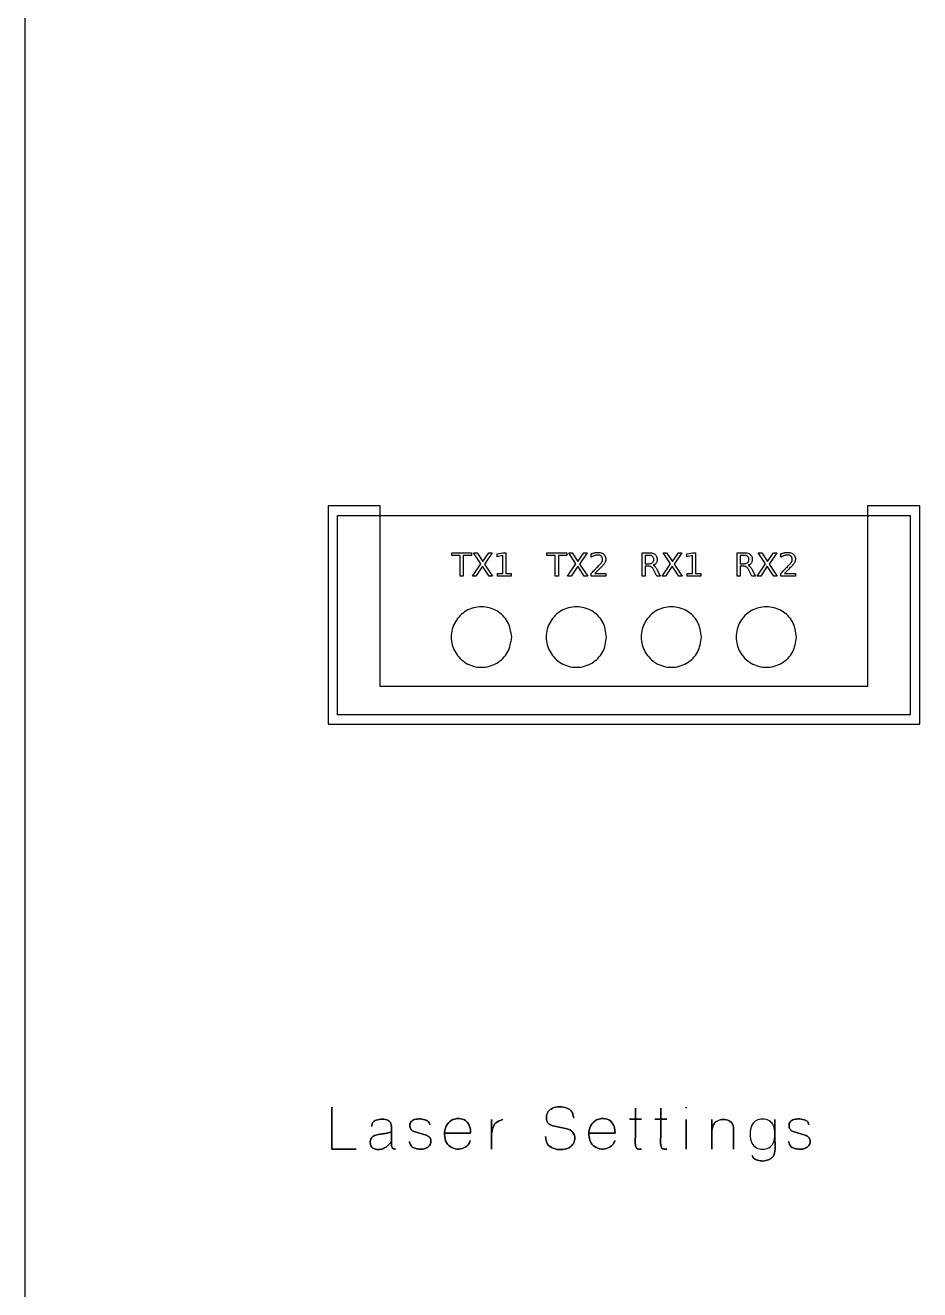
# Model space of a CAD drawing. Extents: x 12 to 756, y 12 to 563.
# Drawn here: x 12 to 106.2, y 154.2 to 287.3 of the extents above; entities that cross this region are included whole.
import ezdxf

# ---------------------------------------------------------------- set-up
doc = ezdxf.new("R2010")
doc.units = 0
doc.layers.get('0').update_dxf_attribs({"linetype": 'CONTINUOUS'})

msp = doc.modelspace()

# ---------------------------------------------------------------- linework, layer by layer
at = {"color": 7}
for p, q in [((12.029637, 26.51886), (12.029637, 548.116164)), ((44.918607, 235.706892), (105.218608, 235.706892)), ((44.918607, 214.706892), (44.918607, 235.706892)), ((105.218608, 235.706892), (105.218608, 214.706892)), ((56.946552, 231.767081), (59.035106, 231.767081)), ((56.946552, 231.485962), (56.946552, 231.767081)), ((59.035106, 231.767081), (59.035106, 231.485962)), ((59.240158, 231.767081), (59.599, 231.767081)), ((60.009103, 230.616145), (59.240158, 231.767081)), ((59.599, 231.767081), (60.212501, 230.849308)), ((60.212501, 230.849308), (60.829311, 231.767081)), ((61.188154, 231.767081), (60.394404, 230.581417)), ((60.829311, 231.767081), (61.188154, 231.767081)), ((61.720626, 231.64802), (62.310978, 231.767081)), ((62.310978, 231.767081), (62.645016, 231.767081)), ((62.645016, 231.767081), (62.645016, 229.579308)), ((66.959762, 231.767081), (69.048317, 231.767081)), ((66.959762, 231.485962), (66.959762, 231.767081)), ((69.048317, 231.767081), (69.048317, 231.485962)), ((69.253368, 231.767081), (69.612208, 231.767081)), ((70.022314, 230.616145), (69.253368, 231.767081)), ((69.612208, 231.767081), (70.225711, 230.849308)), ((70.225711, 230.849308), (70.842522, 231.767081)), ((71.201362, 231.767081), (70.407612, 230.581417)), ((70.842522, 231.767081), (71.201362, 231.767081)), ((76.975451, 229.29819), (76.975451, 231.767081)), ((76.975451, 231.767081), (77.729515, 231.767081)), ((79.211181, 231.767081), (79.570021, 231.767081)), ((79.980127, 230.616145), (79.211181, 231.767081)), ((79.570021, 231.767081), (80.183524, 230.849308)), ((80.183524, 230.849308), (80.800335, 231.767081)), ((81.159175, 231.767081), (80.365425, 230.581417)), ((80.800335, 231.767081), (81.159175, 231.767081)), ((81.691649, 231.64802), (82.282002, 231.767081)), ((82.282002, 231.767081), (82.616037, 231.767081)), ((82.616037, 231.767081), (82.616037, 229.579308)), ((86.988658, 229.29819), (86.988658, 231.767081)), ((86.988658, 231.767081), (87.742722, 231.767081)), ((89.224389, 231.767081), (89.583229, 231.767081)), ((89.993335, 230.616145), (89.224389, 231.767081)), ((89.583229, 231.767081), (90.196732, 230.849308)), ((90.196732, 230.849308), (90.813543, 231.767081)), ((91.172383, 231.767081), (90.378633, 230.581417)), ((90.813543, 231.767081), (91.172383, 231.767081)), ((57.822984, 231.485962), (56.946552, 231.485962)), ((57.822984, 229.29819), (57.822984, 231.485962)), ((59.035106, 231.485962), (58.158674, 231.485962)), ((58.158674, 231.485962), (58.158674, 229.29819)), ((59.127709, 229.29819), (60.009103, 230.616145)), ((60.394404, 230.581417), (61.241071, 229.29819)), ((61.720626, 231.343748), (61.720626, 231.64802)), ((62.314286, 231.462811), (61.720626, 231.343748)), ((62.314286, 229.579308), (62.314286, 231.462811)), ((67.836195, 231.485962), (66.959762, 231.485962)), ((67.836195, 229.29819), (67.836195, 231.485962)), ((69.048317, 231.485962), (68.171884, 231.485962)), ((68.171884, 231.485962), (68.171884, 229.29819)), ((69.140919, 229.29819), (70.022314, 230.616145)), ((70.407612, 230.581417), (71.254279, 229.29819)), ((71.626349, 231.310677), (71.626349, 231.64802)), ((77.309489, 231.492577), (77.309489, 230.616145)), ((77.729515, 231.492577), (77.309489, 231.492577)), ((77.309489, 230.616145), (77.729515, 230.616145)), ((79.098733, 229.29819), (79.980127, 230.616145)), ((80.365425, 230.581417), (81.212092, 229.29819)), ((81.691649, 231.343748), (81.691649, 231.64802)), ((82.285309, 231.462811), (81.691649, 231.343748)), ((82.285309, 229.579308), (82.285309, 231.462811)), ((87.322697, 231.492577), (87.322697, 230.616145)), ((87.742722, 231.492577), (87.322697, 231.492577)), ((87.322697, 230.616145), (87.742722, 230.616145)), ((89.11194, 229.29819), (89.993335, 230.616145)), ((90.378633, 230.581417), (91.225299, 229.29819)), ((91.59737, 231.310677), (91.59737, 231.64802)), ((58.158674, 229.29819), (57.822984, 229.29819)), ((59.488205, 229.29819), (59.127709, 229.29819)), ((60.187696, 230.348254), (59.488205, 229.29819)), ((60.882228, 229.29819), (60.187696, 230.348254)), ((61.241071, 229.29819), (60.882228, 229.29819)), ((61.768584, 229.579308), (62.314286, 229.579308)), ((61.768584, 229.29819), (61.768584, 229.579308)), ((63.190718, 229.29819), (61.768584, 229.29819)), ((62.645016, 229.579308), (63.190718, 229.579308)), ((63.190718, 229.579308), (63.190718, 229.29819)), ((68.171884, 229.29819), (67.836195, 229.29819)), ((69.501416, 229.29819), (69.140919, 229.29819)), ((70.200907, 230.348254), (69.501416, 229.29819)), ((70.895439, 229.29819), (70.200907, 230.348254)), ((71.254279, 229.29819), (70.895439, 229.29819)), ((71.609814, 229.29819), (71.609814, 229.579308)), ((73.177471, 229.29819), (71.609814, 229.29819)), ((72.01165, 229.579308), (73.177471, 229.579308)), ((73.177471, 229.579308), (73.177471, 229.29819)), ((77.309489, 229.29819), (76.975451, 229.29819)), ((77.67329, 230.341638), (77.309489, 230.341638)), ((77.309489, 230.341638), (77.309489, 229.29819)), ((78.5398, 229.29819), (78.223954, 229.931536)), ((78.898643, 229.29819), (78.5398, 229.29819)), ((78.559646, 229.972876), (78.898643, 229.29819)), ((79.459229, 229.29819), (79.098733, 229.29819)), ((80.15872, 230.348254), (79.459229, 229.29819)), ((80.853252, 229.29819), (80.15872, 230.348254)), ((81.212092, 229.29819), (80.853252, 229.29819)), ((81.739605, 229.579308), (82.285309, 229.579308)), ((81.739605, 229.29819), (81.739605, 229.579308)), ((83.161742, 229.29819), (81.739605, 229.29819)), ((82.616037, 229.579308), (83.161742, 229.579308)), ((83.161742, 229.579308), (83.161742, 229.29819)), ((87.322697, 229.29819), (86.988658, 229.29819)), ((87.686498, 230.341638), (87.322697, 230.341638)), ((87.322697, 230.341638), (87.322697, 229.29819)), ((88.553008, 229.29819), (88.237162, 229.931536)), ((88.911851, 229.29819), (88.553008, 229.29819)), ((88.572854, 229.972876), (88.911851, 229.29819)), ((89.472437, 229.29819), (89.11194, 229.29819)), ((90.171928, 230.348254), (89.472437, 229.29819)), ((90.86646, 229.29819), (90.171928, 230.348254)), ((91.225299, 229.29819), (90.86646, 229.29819)), ((91.580835, 229.29819), (91.580835, 229.579308)), ((93.148491, 229.29819), (91.580835, 229.29819)), ((91.982671, 229.579308), (93.148491, 229.579308)), ((93.148491, 229.579308), (93.148491, 229.29819)), ((63.250338, 222.893643), (63.250338, 222.893643)), ((73.250318, 222.893643), (73.250318, 222.893643)), ((83.250298, 222.893643), (83.250298, 222.893643)), ((93.250278, 222.893643), (93.250278, 222.893643)), ((105.218608, 214.706892), (44.918607, 214.706892)), ((44.299513, 168.944713), (44.299513, 173.368039)), ((44.299513, 173.368039), (44.299513, 168.944713)), ((81.640508, 173.263786), (81.640508, 173.374191)), ((81.640508, 173.374191), (81.640508, 173.263786)), ((81.640508, 173.263786), (81.640508, 173.263786)), ((61.123627, 168.944713), (61.123627, 172.091914)), ((61.123627, 172.091914), (61.123627, 168.944713)), ((75.647643, 172.122592), (76.929906, 172.122592)), ((76.929906, 172.122592), (75.647643, 172.122592)), ((75.647643, 172.122592), (75.647643, 172.122592)), ((78.309625, 172.122592), (79.591888, 172.122592)), ((79.591888, 172.122592), (78.309625, 172.122592)), ((78.309625, 172.122592), (78.309625, 172.122592)), ((81.640508, 168.950499), (81.640508, 172.0977)), ((84.345083, 168.944713), (84.345083, 172.091914)), ((84.345083, 172.091914), (84.345083, 168.944713)), ((89.669386, 172.122592), (89.669386, 172.122592)), ((89.669386, 172.122592), (89.669386, 172.122592)), ((50.592922, 169.34338), (50.592922, 171.362031)), ((50.592922, 171.362031), (50.592922, 169.34338)), ((53.070557, 170.772864), (54.230146, 170.429372)), ((54.230146, 170.429372), (53.070557, 170.772864)), ((54.616562, 171.527639), (54.616562, 171.527639)), ((58.928483, 170.625657), (56.186081, 170.625657)), ((56.186081, 170.625657), (58.928483, 170.625657)), ((58.928483, 170.625657), (58.928483, 170.625657)), ((61.123627, 170.551715), (61.123627, 170.551715)), ((69.091511, 171.097928), (67.588099, 171.42302)), ((67.588099, 171.42302), (69.091511, 171.097928)), ((71.390928, 170.625657), (74.133668, 170.625657)), ((74.133668, 170.625657), (71.390928, 170.625657)), ((71.390928, 170.625657), (71.390928, 170.625657)), ((93.005382, 170.772864), (94.164971, 170.429372)), ((94.164971, 170.429372), (93.005382, 170.772864)), ((94.551729, 171.527639), (94.551729, 171.527639)), ((50.592922, 169.7482), (50.592922, 169.7482)), ((66.802996, 170.281826), (66.802996, 170.281826)), ((46.882439, 168.944713), (44.299513, 168.944713)), ((44.299513, 168.944713), (46.882439, 168.944713)), ((46.882439, 168.944713), (46.882439, 168.944713)), ((51.028408, 168.944713), (51.028408, 168.944713)), ((61.123627, 168.944713), (61.123627, 168.944713)), ((76.91764, 168.975024), (76.91764, 168.975024)), ((79.57962, 168.975024), (79.57962, 168.975024)), ((81.640508, 168.950499), (81.640508, 168.950499)), ((84.345083, 168.944713), (84.345083, 168.944713)), ((86.602928, 168.944713), (86.602928, 168.944713)), ((88.558864, 168.306468), (88.558864, 168.306468))]:
    msp.add_line(p, q, dxfattribs=at)
at = {"color": 1}
for p, q in [((43.918333, 236.706382), (43.918333, 213.705271)), ((49.406943, 236.706382), (43.918333, 236.706382)), ((49.406943, 217.682657), (49.406943, 236.706382)), ((106.218886, 236.706382), (100.706942, 236.706382)), ((100.706942, 236.706382), (100.706942, 217.682826)), ((106.218886, 217.682826), (106.218886, 236.706382)), ((100.706942, 217.682826), (49.406943, 217.682657)), ((106.218886, 213.705271), (106.218886, 217.682826)), ((43.918333, 213.705271), (48.918958, 213.705271)), ((48.918958, 213.705271), (101.218261, 213.705271)), ((101.218261, 213.705271), (106.218886, 213.705271))]:
    msp.add_line(p, q, dxfattribs=at)
at = {"color": 7}
for points, knots in [([(71.626349, 231.64802), (71.670044, 231.66499), (71.754801, 231.697908), (71.88068, 231.738665), (72.000453, 231.770965), (72.114064, 231.794195), (72.221285, 231.80845), (72.370484, 231.815019), (72.555605, 231.799862), (72.766219, 231.736826), (72.939307, 231.629014), (73.070811, 231.484325), (73.149653, 231.304704), (73.168231, 231.14092), (73.160121, 231.007774), (73.140652, 230.910393), (73.10739, 230.814307), (73.057018, 230.715021), (72.98637, 230.608702), (72.918027, 230.515419), (72.839151, 230.430992), (72.751465, 230.338458), (72.623875, 230.205552), (72.455411, 230.033051), (72.247119, 229.819663), (72.094605, 229.663984), (72.01165, 229.579308)], [0, 0, 0, 0, 0.140599, 0.272731, 0.396721, 0.512571, 0.620391, 0.720818, 0.960259, 1.173998, 1.374137, 1.564656, 1.7517, 1.952844, 2.052822, 2.151195, 2.249742, 2.356974, 2.484186, 2.632466, 2.703093, 2.830594, 3.014989, 3.255759, 3.553951, 3.909569, 3.909569, 3.909569, 3.909569]), ([(77.729515, 231.767081), (77.816022, 231.764027), (77.975541, 231.758397), (78.192924, 231.700609), (78.365543, 231.600795), (78.488216, 231.454217), (78.557445, 231.266678), (78.574418, 231.080051), (78.562774, 230.913026), (78.526631, 230.780799), (78.465024, 230.667053), (78.380449, 230.572607), (78.272572, 230.499068), (78.189374, 230.470536), (78.146233, 230.455741)], [0, 0, 0, 0, 0.259083, 0.477751, 0.66792, 0.84803, 1.03914, 1.258463, 1.405586, 1.539603, 1.666387, 1.790122, 1.916711, 2.053052, 2.053052, 2.053052, 2.053052]), ([(87.742722, 231.767081), (87.829229, 231.764027), (87.988749, 231.758397), (88.206132, 231.700609), (88.378751, 231.600795), (88.501424, 231.454217), (88.570653, 231.266678), (88.587626, 231.080051), (88.575982, 230.913026), (88.539838, 230.780799), (88.478231, 230.667053), (88.393657, 230.572607), (88.28578, 230.499068), (88.202582, 230.470536), (88.15944, 230.455741)], [0, 0, 0, 0, 0.259083, 0.477751, 0.66792, 0.84803, 1.03914, 1.258463, 1.405586, 1.539603, 1.666387, 1.790122, 1.916711, 2.053052, 2.053052, 2.053052, 2.053052]), ([(91.59737, 231.64802), (91.641065, 231.66499), (91.725822, 231.697908), (91.851701, 231.738665), (91.971474, 231.770965), (92.085085, 231.794195), (92.192306, 231.80845), (92.341505, 231.815019), (92.526625, 231.799862), (92.737239, 231.736826), (92.910327, 231.629014), (93.041832, 231.484325), (93.120674, 231.304704), (93.139252, 231.14092), (93.131142, 231.007774), (93.111673, 230.910393), (93.078411, 230.814307), (93.028039, 230.715021), (92.957391, 230.608702), (92.889048, 230.515419), (92.810172, 230.430992), (92.722486, 230.338458), (92.594896, 230.205552), (92.426432, 230.033051), (92.21814, 229.819663), (92.065626, 229.663984), (91.982671, 229.579308)], [0, 0, 0, 0, 0.140599, 0.272731, 0.396721, 0.512571, 0.620391, 0.720818, 0.960259, 1.173998, 1.374137, 1.564656, 1.7517, 1.952844, 2.052822, 2.151195, 2.249742, 2.356974, 2.484186, 2.632466, 2.703093, 2.830594, 3.014989, 3.255759, 3.553951, 3.909569, 3.909569, 3.909569, 3.909569]), ([(71.609814, 229.579308), (71.657113, 229.628042), (71.761602, 229.7357), (71.934232, 229.911443), (72.123945, 230.103237), (72.3022, 230.283899), (72.440434, 230.426272), (72.547423, 230.540898), (72.633197, 230.642075), (72.708692, 230.743191), (72.764003, 230.834602), (72.801329, 230.920066), (72.823577, 231.003174), (72.831973, 231.099964), (72.819428, 231.207886), (72.771565, 231.319873), (72.692289, 231.41113), (72.590065, 231.48135), (72.466048, 231.52291), (72.341449, 231.533538), (72.222063, 231.526236), (72.110751, 231.507673), (71.995575, 231.477077), (71.876331, 231.433563), (71.751964, 231.378377), (71.669238, 231.333792), (71.626349, 231.310677)], [0, 0, 0, 0, 0.203738, 0.450082, 0.739036, 1.013051, 1.211474, 1.334348, 1.483382, 1.609176, 1.712566, 1.803181, 1.888079, 1.969425, 2.093492, 2.210021, 2.32916, 2.451318, 2.577874, 2.716913, 2.823838, 2.936117, 3.054886, 3.180831, 3.316552, 3.462672, 3.462672, 3.462672, 3.462672]), ([(77.729515, 230.616145), (77.779024, 230.61808), (77.870872, 230.621669), (77.996573, 230.658319), (78.096947, 230.721586), (78.168787, 230.812466), (78.210113, 230.92748), (78.221184, 231.055902), (78.210161, 231.183919), (78.169029, 231.298184), (78.096267, 231.387171), (77.996655, 231.450467), (77.870846, 231.487027), (77.779015, 231.490633), (77.729515, 231.492577)], [0, 0, 0, 0, 0.148237, 0.275004, 0.388042, 0.498661, 0.615884, 0.74944, 0.882631, 0.998823, 1.108013, 1.221049, 1.347815, 1.496053, 1.496053, 1.496053, 1.496053]), ([(78.146233, 230.455741), (78.170411, 230.445562), (78.221311, 230.424133), (78.290958, 230.369574), (78.359298, 230.297873), (78.42754, 230.207535), (78.495809, 230.097804), (78.537497, 230.016221), (78.559646, 229.972876)], [0, 0, 0, 0, 0.078409, 0.165061, 0.262777, 0.37523, 0.504008, 0.649985, 0.649985, 0.649985, 0.649985]), ([(87.742722, 230.616145), (87.792232, 230.61808), (87.88408, 230.621669), (88.009781, 230.658319), (88.110155, 230.721586), (88.181995, 230.812466), (88.223321, 230.92748), (88.234391, 231.055902), (88.223368, 231.183919), (88.182237, 231.298184), (88.109475, 231.387171), (88.009863, 231.450467), (87.884054, 231.487027), (87.792223, 231.490633), (87.742722, 231.492577)], [0, 0, 0, 0, 0.148237, 0.275004, 0.388042, 0.498661, 0.615884, 0.74944, 0.882631, 0.998823, 1.108013, 1.221049, 1.347815, 1.496053, 1.496053, 1.496053, 1.496053]), ([(88.15944, 230.455741), (88.183619, 230.445562), (88.234519, 230.424133), (88.304166, 230.369574), (88.372506, 230.297873), (88.440748, 230.207535), (88.509017, 230.097804), (88.550705, 230.016221), (88.572854, 229.972876)], [0, 0, 0, 0, 0.078409, 0.165061, 0.262777, 0.37523, 0.504008, 0.649985, 0.649985, 0.649985, 0.649985]), ([(91.580835, 229.579308), (91.628134, 229.628042), (91.732623, 229.7357), (91.905253, 229.911443), (92.094966, 230.103237), (92.273221, 230.283899), (92.411455, 230.426272), (92.518444, 230.540898), (92.604217, 230.642075), (92.679713, 230.743191), (92.735024, 230.834602), (92.77235, 230.920066), (92.794598, 231.003174), (92.802994, 231.099964), (92.790449, 231.207886), (92.742586, 231.319873), (92.66331, 231.41113), (92.561086, 231.48135), (92.437069, 231.52291), (92.31247, 231.533538), (92.193084, 231.526236), (92.081772, 231.507673), (91.966595, 231.477077), (91.847352, 231.433563), (91.722985, 231.378377), (91.640259, 231.333792), (91.59737, 231.310677)], [0, 0, 0, 0, 0.203738, 0.450082, 0.739036, 1.013051, 1.211474, 1.334348, 1.483382, 1.609176, 1.712566, 1.803181, 1.888079, 1.969425, 2.093492, 2.210021, 2.32916, 2.451318, 2.577874, 2.716913, 2.823838, 2.936117, 3.054886, 3.180831, 3.316552, 3.462672, 3.462672, 3.462672, 3.462672]), ([(78.223954, 229.931536), (78.198191, 229.981163), (78.151614, 230.070882), (78.072964, 230.182966), (77.991549, 230.26288), (77.89824, 230.310595), (77.791516, 230.337432), (77.714438, 230.340175), (77.67329, 230.341638)], [0, 0, 0, 0, 0.167594, 0.302992, 0.409466, 0.506038, 0.613661, 0.736912, 0.736912, 0.736912, 0.736912]), ([(88.237162, 229.931536), (88.211399, 229.981163), (88.164822, 230.070882), (88.086172, 230.182966), (88.004757, 230.26288), (87.911447, 230.310595), (87.804724, 230.337432), (87.727646, 230.340175), (87.686498, 230.341638)], [0, 0, 0, 0, 0.167594, 0.302992, 0.409466, 0.506038, 0.613661, 0.736912, 0.736912, 0.736912, 0.736912]), ([(63.250338, 222.893643), (63.16294, 222.332042), (62.990786, 221.225822), (61.724419, 220.007227), (60.07155, 219.555466), (58.401369, 220.007227), (57.185944, 221.225821), (56.73513, 222.893644), (57.185944, 224.561468), (58.401369, 225.780065), (60.07155, 226.231825), (61.72442, 225.780064), (62.990787, 224.561467), (63.16294, 223.455246), (63.250338, 222.893643)], [0, 0, 0, 0, 1.665732, 3.281093, 4.944831, 6.608573, 8.223934, 9.889667, 11.555403, 13.170765, 14.834507, 16.498246, 18.113607, 19.779343, 19.779343, 19.779343, 19.779343]), ([(73.250318, 222.893643), (73.16292, 222.332042), (72.990766, 221.225822), (71.724399, 220.007227), (70.07153, 219.555466), (68.401349, 220.007227), (67.185924, 221.225821), (66.73511, 222.893644), (67.185924, 224.561468), (68.401349, 225.780065), (70.07153, 226.231825), (71.7244, 225.780064), (72.990767, 224.561467), (73.16292, 223.455246), (73.250318, 222.893643)], [0, 0, 0, 0, 1.665732, 3.281093, 4.944831, 6.608573, 8.223934, 9.889667, 11.555403, 13.170765, 14.834507, 16.498246, 18.113607, 19.779343, 19.779343, 19.779343, 19.779343]), ([(83.250298, 222.893643), (83.1629, 222.332042), (82.990746, 221.225822), (81.724379, 220.007227), (80.07151, 219.555466), (78.401329, 220.007227), (77.185904, 221.225821), (76.73509, 222.893644), (77.185904, 224.561468), (78.401329, 225.780065), (80.07151, 226.231825), (81.72438, 225.780064), (82.990747, 224.561467), (83.1629, 223.455246), (83.250298, 222.893643)], [0, 0, 0, 0, 1.665732, 3.281093, 4.944831, 6.608573, 8.223934, 9.889667, 11.555403, 13.170765, 14.834507, 16.498246, 18.113607, 19.779343, 19.779343, 19.779343, 19.779343]), ([(93.250278, 222.893643), (93.16288, 222.332042), (92.990726, 221.225822), (91.724359, 220.007227), (90.07149, 219.555466), (88.401309, 220.007227), (87.185884, 221.225821), (86.73507, 222.893644), (87.185884, 224.561468), (88.401309, 225.780065), (90.07149, 226.231825), (91.72436, 225.780064), (92.990727, 224.561467), (93.16288, 223.455246), (93.250278, 222.893643)], [0, 0, 0, 0, 1.665732, 3.281093, 4.944831, 6.608573, 8.223934, 9.889667, 11.555403, 13.170765, 14.834507, 16.498246, 18.113607, 19.779343, 19.779343, 19.779343, 19.779343]), ([(67.588099, 171.42302), (67.459338, 171.460251), (67.208663, 171.532735), (66.944136, 171.886307), (66.880332, 172.363729), (67.024524, 172.920459), (67.562769, 173.338398), (68.295579, 173.458094), (69.038421, 173.311864), (69.668626, 173.043172), (69.842504, 171.877504), (69.668859, 173.043356), (69.038451, 173.311927), (68.295574, 173.458073), (67.562865, 173.338414), (67.024252, 172.920425), (66.881377, 172.364471), (66.941242, 171.888159), (67.205259, 171.533382), (67.457252, 171.460739), (67.588099, 171.42302)], [0, 0, 0, 0, 0.392743, 0.764602, 1.24462, 1.801966, 2.406062, 3.168415, 3.967793, 4.628283, 5.276422, 5.924664, 6.585169, 7.384606, 8.146959, 8.751056, 9.308401, 9.78655, 10.155771, 10.554563, 10.554563, 10.554563, 10.554563]), ([(76.91764, 168.975024), (76.820724, 168.967668), (76.640784, 168.954012), (76.334969, 169.045253), (76.235604, 169.685673), (76.326133, 170.802996), (76.28597, 171.780321), (76.293611, 173.792077), (76.285958, 171.780208), (76.326211, 170.802941), (76.23549, 169.685641), (76.335043, 169.045422), (76.640777, 168.95422), (76.820723, 168.967742), (76.91764, 168.975024)], [0, 0, 0, 0, 0.295866, 0.549323, 0.850254, 2.053607, 3.851477, 4.776784, 5.702167, 7.500111, 8.703314, 9.004054, 9.257521, 9.553387, 9.553387, 9.553387, 9.553387]), ([(79.57962, 168.975024), (79.482704, 168.967668), (79.302764, 168.954012), (78.99695, 169.045254), (78.897587, 169.685673), (78.988114, 170.802996), (78.947952, 171.780321), (78.955593, 173.792077), (78.947941, 171.780208), (78.988193, 170.802941), (78.897473, 169.685641), (78.997025, 169.045423), (79.302757, 168.95422), (79.482702, 168.967741), (79.57962, 168.975024)], [0, 0, 0, 0, 0.295866, 0.549321, 0.850252, 2.053605, 3.851474, 4.776782, 5.702164, 7.500109, 8.703311, 9.004052, 9.257517, 9.553382, 9.553382, 9.553382, 9.553382]), ([(50.592922, 171.362031), (50.58148, 171.468435), (50.555135, 171.713439), (50.21089, 172.065366), (49.618587, 172.14414), (49.028072, 172.041038), (48.583958, 171.840033), (48.462679, 171.125883), (48.5839, 171.840163), (49.028099, 172.041104), (49.61859, 172.144122), (50.210891, 172.065369), (50.555135, 171.713439), (50.58148, 171.468435), (50.592922, 171.362031)], [0, 0, 0, 0, 0.315078, 0.725491, 1.356805, 2.028547, 2.486779, 2.871663, 3.256692, 3.714878, 4.386607, 5.017921, 5.428335, 5.743412, 5.743412, 5.743412, 5.743412]), ([(53.653247, 172.141332), (53.439027, 172.139883), (53.077424, 172.137438), (52.602423, 171.882236), (52.487795, 171.447104), (52.587446, 171.069183), (52.831921, 170.85742), (52.999897, 170.797901), (53.070557, 170.772864)], [0, 0, 0, 0, 0.639967, 1.080267, 1.493687, 1.88561, 2.194671, 2.419072, 2.419072, 2.419072, 2.419072]), ([(53.070557, 170.772864), (52.999897, 170.797901), (52.831921, 170.857419), (52.587447, 171.069183), (52.487794, 171.447081), (52.60243, 171.882193), (53.077455, 172.137272), (53.439033, 172.139821), (53.653247, 172.141332)], [0, 0, 0, 0, 0.224401, 0.533461, 0.925384, 1.338745, 1.779011, 2.418991, 2.418991, 2.418991, 2.418991]), ([(54.616562, 171.527639), (54.598574, 171.604316), (54.550367, 171.809806), (54.190731, 172.077725), (53.857125, 172.117204), (53.653247, 172.141332)], [0, 0, 0, 0, 0.23183, 0.621294, 1.23337, 1.23337, 1.23337, 1.23337]), ([(53.653247, 172.141332), (53.857071, 172.117186), (54.190637, 172.077672), (54.550259, 171.809812), (54.598545, 171.604316), (54.616562, 171.527639)], [0, 0, 0, 0, 0.611927, 1.001447, 1.233301, 1.233301, 1.233301, 1.233301]), ([(58.928483, 170.625657), (58.911793, 170.863409), (58.878521, 171.337403), (58.478981, 172.025976), (57.664076, 172.249656), (56.837535, 172.05972), (56.261662, 171.375995), (56.128266, 170.511557), (56.287163, 169.644461), (56.905312, 169.061864), (57.658216, 168.900344), (58.34558, 169.121526), (58.716454, 169.384476), (58.978681, 170.047121), (58.716454, 169.384469), (58.345584, 169.121508), (57.658219, 168.900362), (56.9053, 169.061811), (56.287164, 169.644452), (56.128266, 170.511548), (56.261662, 171.375996), (56.837536, 172.05972), (57.664076, 172.249656), (58.478981, 172.025976), (58.878521, 171.337403), (58.911793, 170.863409), (58.928483, 170.625657)], [0, 0, 0, 0, 0.712938, 1.421345, 2.218422, 3.06532, 3.837755, 4.739175, 5.619727, 6.36953, 7.138973, 7.838024, 8.381273, 8.74133, 9.101393, 9.644647, 10.343695, 11.113129, 11.862945, 12.743515, 13.644936, 14.41737, 15.264269, 16.061345, 16.769753, 17.48269, 17.48269, 17.48269, 17.48269]), ([(61.123627, 170.551715), (61.173452, 170.797545), (61.273585, 171.291585), (61.571787, 171.85813), (62.668699, 172.19802), (61.571875, 171.858385), (61.27363, 171.291765), (61.173472, 170.797626), (61.123627, 170.551715)], [0, 0, 0, 0, 0.735639, 1.4784, 2.096429, 2.714216, 3.457038, 4.192933, 4.192933, 4.192933, 4.192933]), ([(74.133668, 170.625657), (74.116979, 170.863409), (74.083707, 171.337403), (73.684166, 172.025976), (72.869298, 172.24965), (72.042792, 172.05974), (71.467105, 171.375939), (71.333815, 170.511551), (71.49268, 169.644496), (72.110682, 169.061902), (72.863481, 168.900345), (73.550767, 169.121531), (73.921641, 169.384475), (74.183869, 170.047121), (73.921642, 169.384469), (73.55077, 169.121509), (72.863438, 168.90037), (72.110567, 169.061791), (71.492596, 169.644511), (71.333839, 170.511551), (71.467099, 171.375939), (72.042793, 172.05974), (72.869297, 172.24965), (73.684166, 172.025976), (74.083707, 171.337403), (74.116979, 170.863409), (74.133668, 170.625657)], [0, 0, 0, 0, 0.712938, 1.421345, 2.218422, 3.065235, 3.837561, 4.738965, 5.619514, 6.369253, 7.13846, 7.837513, 8.380763, 8.74082, 9.100883, 9.644137, 10.343187, 11.112535, 11.862232, 12.742781, 13.644185, 14.416511, 15.263324, 16.060401, 16.768808, 17.481746, 17.481746, 17.481746, 17.481746]), ([(81.640508, 172.0977), (81.640508, 171.82481), (81.640508, 171.045905), (81.640508, 169.996838), (81.640508, 169.22066), (81.640508, 168.950499)], [0, 0, 0, 0, 0.818669, 2.336716, 3.147201, 3.147201, 3.147201, 3.147201]), ([(86.602928, 168.944713), (86.603716, 169.125306), (86.606044, 169.659199), (86.579373, 170.436026), (86.648093, 171.150338), (86.51739, 171.66615), (86.133964, 172.012721), (85.52872, 172.149241), (84.873312, 171.962447), (84.439539, 171.601807), (84.298764, 170.595552), (84.43962, 171.601748), (84.873491, 171.962149), (85.528727, 172.149313), (86.133926, 172.012732), (86.51745, 171.666247), (86.648064, 171.150311), (86.579396, 170.43596), (86.606041, 169.659123), (86.603715, 169.125281), (86.602928, 168.944713)], [0, 0, 0, 0, 0.54175, 1.601596, 2.331438, 2.682214, 3.153735, 3.793507, 4.47536, 5.068984, 5.639739, 6.210421, 6.804027, 7.485781, 8.125544, 8.596999, 8.947902, 9.677894, 10.737665, 11.27934, 11.27934, 11.27934, 11.27934]), ([(89.669386, 172.122592), (89.89828, 172.103708), (90.35927, 172.065677), (90.922214, 171.433798), (90.998281, 170.540581), (90.922096, 169.641412), (90.359157, 169.022182), (89.670019, 168.923642), (88.980979, 169.021871), (88.421474, 169.642835), (88.347386, 170.539481), (88.421346, 171.436109), (88.980891, 172.057173), (89.670019, 172.155147), (90.359243, 172.056901), (90.922224, 171.437336), (90.998278, 170.539481), (90.922097, 169.641608), (90.359157, 169.022142), (89.670019, 168.923642), (88.980979, 169.021911), (88.421474, 169.642639), (88.34739, 170.540579), (88.421335, 171.432581), (88.980918, 172.0659), (89.440909, 172.103778), (89.669386, 172.122592)], [0, 0, 0, 0, 0.667927, 1.345194, 2.317777, 3.290225, 3.967598, 4.635394, 5.301632, 5.976967, 6.949124, 7.921415, 8.596643, 9.263014, 9.930941, 10.608208, 11.580791, 12.553239, 13.230612, 13.898408, 14.564646, 15.239981, 16.212138, 17.184429, 17.859657, 18.526028, 18.526028, 18.526028, 18.526028]), ([(89.687787, 167.705024), (89.895779, 167.72954), (90.304396, 167.777703), (90.822562, 168.15025), (91.053421, 168.900459), (90.9307, 170.026398), (90.976065, 170.844678), (90.968047, 172.482407), (90.976065, 170.844799), (90.930695, 170.026482), (91.053445, 168.900539), (90.822559, 168.150292), (90.30436, 167.777865), (89.895774, 167.729596), (89.687787, 167.705024)], [0, 0, 0, 0, 0.623666, 1.225235, 1.780469, 2.906577, 4.394267, 5.136233, 5.878117, 7.365726, 8.491996, 9.047172, 9.648703, 10.272394, 10.272394, 10.272394, 10.272394]), ([(93.588414, 172.141332), (93.374194, 172.139883), (93.012591, 172.137438), (92.537589, 171.882237), (92.422963, 171.447104), (92.522603, 171.069212), (92.766949, 170.857475), (92.934805, 170.797909), (93.005382, 170.772864)], [0, 0, 0, 0, 0.639967, 1.080267, 1.493687, 1.885607, 2.194601, 2.41878, 2.41878, 2.41878, 2.41878]), ([(93.005382, 170.772864), (92.934805, 170.797909), (92.766949, 170.857475), (92.522605, 171.069213), (92.422962, 171.447081), (92.537597, 171.882194), (93.012622, 172.137271), (93.3742, 172.139821), (93.588414, 172.141332)], [0, 0, 0, 0, 0.224179, 0.533173, 0.925093, 1.338454, 1.778719, 2.4187, 2.4187, 2.4187, 2.4187]), ([(94.551729, 171.527639), (94.533741, 171.604316), (94.485534, 171.809806), (94.125898, 172.077725), (93.792292, 172.117204), (93.588414, 172.141332)], [0, 0, 0, 0, 0.23183, 0.621294, 1.23337, 1.23337, 1.23337, 1.23337]), ([(93.588414, 172.141332), (93.792292, 172.117205), (94.125897, 172.077726), (94.485529, 171.809804), (94.533739, 171.604316), (94.551729, 171.527639)], [0, 0, 0, 0, 0.612074, 1.001537, 1.233367, 1.233367, 1.233367, 1.233367]), ([(50.592922, 169.7482), (50.492313, 169.631866), (50.261568, 169.365057), (49.830557, 169.038257), (49.301034, 168.868719), (48.826552, 168.945884), (48.422043, 169.190293), (48.328457, 169.659765), (48.414278, 170.131951), (48.834031, 170.456584), (49.341705, 170.520826), (49.869282, 170.582559), (50.199072, 170.652829), (50.771253, 170.818763), (50.19897, 170.652823), (49.869199, 170.582582), (49.341657, 170.52081), (48.834028, 170.456585), (48.414285, 170.131952), (48.328438, 169.65981), (48.422111, 169.19042), (48.826534, 168.946006), (49.301054, 168.868635), (49.830507, 169.038478), (50.261564, 169.365116), (50.492314, 169.631887), (50.592922, 169.7482)], [0, 0, 0, 0, 0.460898, 1.057063, 1.603028, 2.072527, 2.471124, 2.927613, 3.406946, 3.842247, 4.403476, 4.947782, 5.342539, 5.669098, 5.995729, 6.39056, 6.934717, 7.495945, 7.931246, 8.41058, 8.866912, 9.265545, 9.735059, 10.281066, 10.877187, 11.338029, 11.338029, 11.338029, 11.338029]), ([(66.802996, 170.281826), (66.841666, 169.996932), (66.914881, 169.45754), (67.632028, 168.973596), (68.41586, 168.865055), (69.179194, 168.997873), (69.735573, 169.423049), (69.940078, 169.989619), (69.85526, 170.50629), (69.567578, 170.936875), (69.254434, 171.042811), (69.091511, 171.097928)], [0, 0, 0, 0, 0.824353, 1.56075, 2.383738, 3.172742, 3.822934, 4.38533, 4.887122, 5.350714, 5.853506, 5.853506, 5.853506, 5.853506]), ([(69.091511, 171.097928), (69.25661, 171.043396), (69.571997, 170.939224), (69.858158, 170.505507), (69.939156, 169.989439), (69.735923, 169.422931), (69.179069, 168.997799), (68.41588, 168.865055), (67.632, 168.973674), (66.914944, 169.457659), (66.841686, 169.996993), (66.802996, 170.281826)], [0, 0, 0, 0, 0.507597, 0.969652, 1.471034, 2.033571, 2.683715, 3.472704, 4.295704, 5.032147, 5.856355, 5.856355, 5.856355, 5.856355]), ([(51.028408, 168.944713), (50.990872, 168.950721), (50.875987, 168.969108), (50.661436, 169.06335), (50.617242, 169.243983), (50.592922, 169.34338)], [0, 0, 0, 0, 0.114947, 0.351806, 0.641624, 0.641624, 0.641624, 0.641624]), ([(50.592922, 169.34338), (50.617223, 169.243919), (50.66137, 169.063222), (50.875991, 168.968997), (50.990872, 168.950694), (51.028408, 168.944713)], [0, 0, 0, 0, 0.289956, 0.526781, 0.641713, 0.641713, 0.641713, 0.641713]), ([(54.230146, 170.429372), (54.299913, 170.404803), (54.464535, 170.346831), (54.691114, 170.131132), (54.795736, 169.749352), (54.630144, 169.3105), (54.20034, 169.013284), (53.647155, 168.902475), (53.090829, 169.032725), (52.625427, 169.192568), (52.413732, 170.008694), (52.625427, 169.192567), (53.090828, 169.032731), (53.647109, 168.902465), (54.200247, 169.013335), (54.630044, 169.310489), (54.795751, 169.749303), (54.691124, 170.131098), (54.464475, 170.346643), (54.299908, 170.404742), (54.230146, 170.429372)], [0, 0, 0, 0, 0.220659, 0.520661, 0.898471, 1.3405, 1.833125, 2.402112, 2.987622, 3.499208, 3.952369, 4.405531, 4.917117, 5.502626, 6.071465, 6.564151, 7.006205, 7.383943, 7.683893, 7.90461, 7.90461, 7.90461, 7.90461]), ([(94.164971, 170.429372), (94.234739, 170.404803), (94.39936, 170.346831), (94.62594, 170.131132), (94.730562, 169.749352), (94.56497, 169.3105), (94.135165, 169.013284), (93.581981, 168.902476), (93.025653, 169.032724), (92.560259, 169.192572), (92.348534, 170.008695), (92.560354, 169.19254), (93.025741, 169.032771), (93.581983, 168.902456), (94.135074, 169.013339), (94.56487, 169.310488), (94.730576, 169.749304), (94.625949, 170.131098), (94.399301, 170.346643), (94.234733, 170.404742), (94.164971, 170.429372)], [0, 0, 0, 0, 0.220659, 0.520661, 0.898471, 1.3405, 1.833125, 2.402112, 2.98762, 3.499207, 3.952369, 4.405559, 4.917208, 5.502568, 6.071408, 6.564093, 7.006147, 7.383885, 7.683835, 7.904552, 7.904552, 7.904552, 7.904552]), ([(88.558864, 168.306468), (88.610509, 168.192017), (88.72458, 167.939226), (89.176092, 167.754237), (89.50453, 167.722649), (89.687787, 167.705024)], [0, 0, 0, 0, 0.365071, 0.806344, 1.363347, 1.363347, 1.363347, 1.363347]), ([(89.687787, 167.705024), (89.504524, 167.722577), (89.176058, 167.754036), (88.724566, 167.939169), (88.610507, 168.191995), (88.558864, 168.306468)], [0, 0, 0, 0, 0.556979, 0.998287, 1.363423, 1.363423, 1.363423, 1.363423])]:
    msp.add_open_spline(points, degree=3, knots=knots, dxfattribs=at)

doc.saveas('drawing.dxf')
